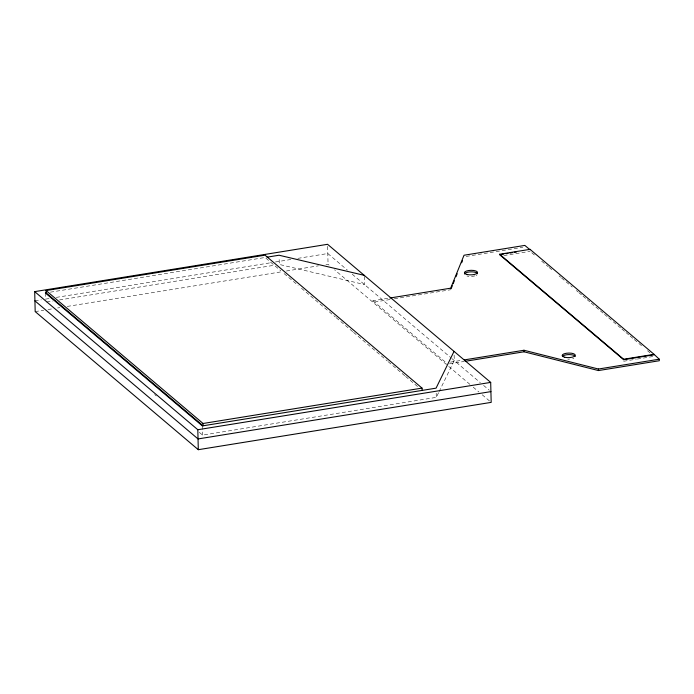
<?xml version="1.0" encoding="UTF-8"?>
<svg xmlns="http://www.w3.org/2000/svg" width="694" height="694" viewBox="0 0 694 694"><rect width="100%" height="100%" fill="white"/><g stroke="black" fill="none" stroke-linecap="round" stroke-linejoin="round"><path stroke-width="0.52" stroke-dasharray="3.47 2.6" d="M199.282 432.327L202.587 435.129L436.292 397.367L438.651 392.526M439.129 391.555L454.258 360.585L454.11 354.443M50.393 292.174L265.091 257.483M34.926 300.849L41.336 299.808M45.613 299.123L49.89 298.429M56.301 297.388L271.146 262.679M275.423 261.985L291.454 259.391M297.873 258.359L327.802 253.518L347.347 270.07M46.654 302.029L53.056 300.996M59.458 299.964L273.948 265.308M35.186 311.597L43.739 310.218M48.016 309.524L52.293 308.83M57.637 307.971L59.771 307.624M67.257 306.418L282.102 271.701M286.379 271.007L318.442 265.828M325.928 264.622L328.062 264.275L329.693 265.655M466.203 256.424L522.764 247.29M503.87 255.574L530.086 251.341M390.011 299.539L372.964 302.289L372.93 300.754L388.9 298.168M394.27 298.845L450.718 289.728M450.501 362.129L462.213 360.238M449.469 363.838L464.381 361.427M623.698 361.244L636.277 359.214M637.326 359.05L653.063 356.499M531.743 252.737L535.048 255.539M541.667 261.135L548.277 266.739M549.101 267.442L552.415 270.235M559.026 275.839L560.683 277.236M561.507 277.938L572.255 287.038M576.393 290.534L578.041 291.94M578.865 292.634L582.179 295.436M583.003 296.138L586.309 298.941M587.141 299.635L590.447 302.437M591.271 303.139L599.538 310.14M600.362 310.834L603.676 313.636M604.5 314.339L607.805 317.132M608.638 317.835L621.035 328.331M621.859 329.034L625.173 331.836M625.997 332.539L629.302 335.332M630.135 336.035L633.44 338.837M634.264 339.531L642.531 346.532M647.493 350.73L649.974 352.838M352.24 274.208L450.97 357.792M451.794 358.494L480.326 382.654M483.588 385.413L489.287 390.236M372.93 300.754L446.242 362.815L446.277 364.359L334.595 269.801M448.723 366.432L469.951 384.398M473.221 387.165L478.938 392.006M482.2 394.765L489.548 400.985M265.915 258.185L280.792 270.773M284.098 273.575L298.142 285.468M301.448 288.262L335.332 316.95M336.156 317.652L352.682 331.637M353.506 332.339L387.391 361.027M388.215 361.721L404.741 375.714M405.574 376.417L417.97 386.905M154.658 394.548L156.315 395.953M436.188 393.272L436.292 397.367M364.255 276.359L364.454 284.557L279.283 264.44L279.101 257.274M327.629 246.353L328.062 264.275M202.362 425.908L202.587 435.129M45.362 292.989L45.509 299.131M573.903 358.182A6.558 2.282 -1.4 0 1 572.68 358.633M569.531 359.136A6.558 2.282 -1.4 0 1 567.813 359.171M477.021 274.902A6.558 2.282 -1.4 0 1 476.153 275.431M474.93 275.874A6.558 2.282 -1.4 0 1 466.949 276.012"/><path stroke-width="1.04" d="M451.117 288.73L452.332 285.728M453.147 283.733L454.362 280.74M455.975 276.741L457.19 273.748M461.64 262.766L462.456 260.762M454.041 351.372L436.066 388.154L202.362 425.908L45.362 292.989L46.116 292.868L203.125 425.786L203.073 423.487L46.064 290.56L265.03 255.175L422.039 388.102L422.099 390.41M34.7 291.627L327.577 244.305L490.693 382.403L491.179 402.373L198.302 449.695L35.186 311.597L34.7 291.627L197.816 429.725L198.302 449.695M267.086 257.162L279.057 255.227L364.229 275.336M654.069 354.799L623.654 359.709L499.637 254.715L499.628 254.256L530.043 249.346L654.06 354.339L659.265 359.197L659.3 360.733L598.471 370.561L524.031 351.789L465.448 361.253M501.736 254.377L503.835 254.039M505.935 253.7L508.025 253.362M510.125 253.024L512.224 252.685M514.323 252.347L516.414 252.009M389.967 298.004L450.675 288.192L464.034 255.236L524.855 245.407L530.051 249.805L530.043 249.346M464.347 359.891L523.987 350.253L598.436 369.026L659.265 359.197M203.073 423.487L422.039 388.102M499.628 254.256L623.646 359.249L654.06 354.339M197.816 429.725L490.693 382.403M490.918 391.616L198.042 438.938L34.926 300.849M623.646 359.249L623.654 359.709M598.436 369.026L598.471 370.561M523.987 350.253L524.031 351.789M46.064 290.56L46.116 292.868M562.713 356.117A6.558 2.282 -1.4 0 1 569.67 354.599A6.558 2.282 -1.4 0 1 575.248 356.473M464.503 273.948A6.558 2.282 -1.4 0 1 471.061 271.84A6.558 2.282 -1.4 0 1 477.498 273.714M466.915 274.477A6.558 2.282 -1.4 0 0 477.446 272.777A6.558 2.282 -1.4 0 0 468.511 270.53A6.558 2.282 -1.4 0 0 466.915 274.477M564.656 357.237A6.558 2.282 -1.4 0 0 575.196 355.536A6.558 2.282 -1.4 0 0 566.261 353.281A6.558 2.282 -1.4 0 0 564.656 357.237"/></g></svg>
